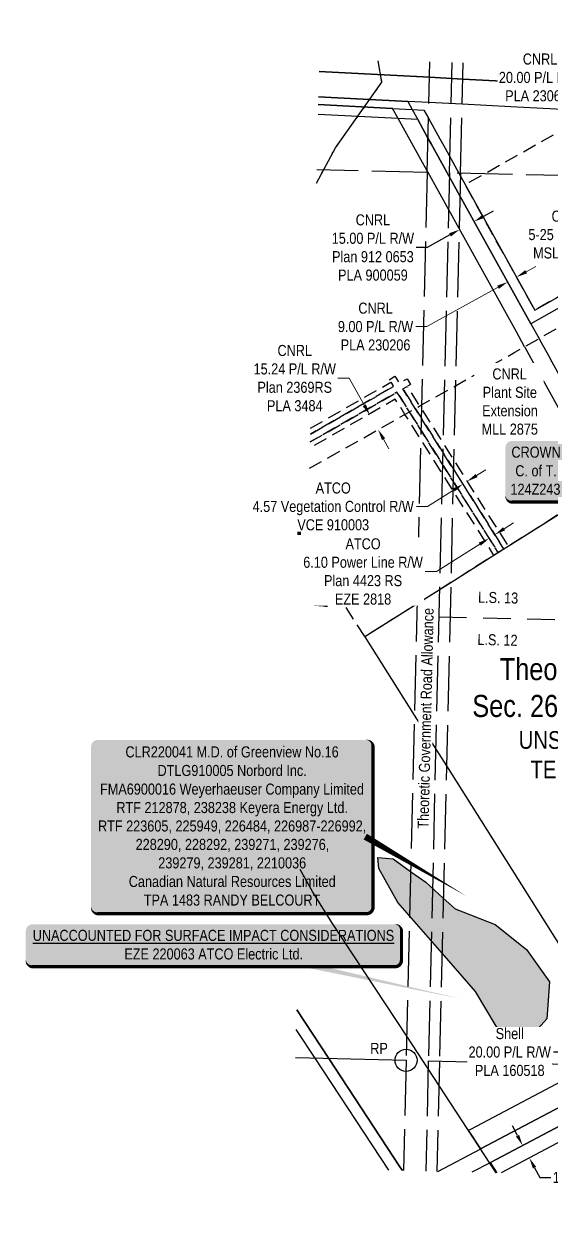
# Model space of a CAD drawing. Extents: x 392739 to 396293, y 6076770 to 6079693.
# Drawn here: x 392920 to 393397, y 6076856 to 6077949 of the extents above; entities that cross this region are included whole.
import ezdxf

# ---------------------------------------------------------------- set-up
doc = ezdxf.new("R2010")
doc.units = 0
doc.header["$LTSCALE"] = 5
doc.header["$PDSIZE"] = 0.5
for name, pattern in [('foc-ACCESSROAD', [3.75, 2.5, -1.25]), ('foc-FLOWLINE', [3.75, 2.5, -1.25]), ('foc-LSD', [8, 5, -3]), ('foc-QUARTERLINE', [33, 25, -3, 2, -3]), ('foc-UNSURVEYED', [12.5, 10, -2.5]), ('foc-WHEELTRACKS', [2, 0.4, -1.6])]:
    doc.linetypes.add(name, pattern=pattern)
doc.layers.get('Defpoints').update_dxf_attribs({"color": 9})
for name, color, linetype in [('35', 37, 'Continuous'), ('AS-OWNER', 7, 'Continuous'), ('AS-SURFACE IMPACT', 7, 'Continuous'), ('AS-UNDERLAY-H', 141, 'Continuous'), ('C-RW', 13, 'Continuous'), ('C-SYMBOL', 7, 'Continuous'), ('C-WS', 13, 'foc-ACCESSROAD'), ('CG-NOTES', 7, 'Continuous'), ('F-AR', 190, 'foc-ACCESSROAD'), ('F-EZE', 190, 'foc-FLOWLINE'), ('F-RW', 190, 'Continuous'), ('F-VCE', 190, 'foc-FLOWLINE'), ('L-ROAD-T', 7, 'Continuous'), ('L-SECQ', 8, 'foc-QUARTERLINE'), ('L-SECTION-LSD', 7, 'foc-LSD'), ('L-TITLEDB', 4, 'Continuous'), ('L-UNS-T', 3, 'Continuous'), ('L-USEC', 7, 'foc-UNSURVEYED'), ('T-WATER', 160, 'Continuous'), ('T-WATER-H', 133, 'Continuous'), ('T-WATER-P3', 160, 'foc-WHEELTRACKS')]:
    doc.layers.add(name, color=color, linetype=linetype)
for name, color, linetype, lineweight in [('C-AR-T', 13, 'Continuous', 9), ('C-RW-T', 13, 'Continuous', 9), ('C-WS-T', 13, 'Continuous', 9), ('F-EZE-T', 190, 'Continuous', 9), ('F-VCE-T', 190, 'Continuous', 9)]:
    doc.layers.add(name, color=color, linetype=linetype, lineweight=lineweight)
doc.layers.add('P-75m DRAINAGE AREA', color=7, linetype='Continuous', true_color=0xf1f8f1)
doc.styles.add('100L', font='ARIALN.TTF', dxfattribs={"height": 11})
doc.styles.add('175L', font='ARIALN.TTF', dxfattribs={"height": 20})
doc.styles.add('80', font='ARIALN.TTF', dxfattribs={"height": 10})
doc.styles.add('80CG', font='ARIALN.TTF', dxfattribs={"height": 10})
doc.styles.add('80L', font='ARIALN.TTF', dxfattribs={"height": 10})
doc.styles.add('foc-LtypeFont', font='ARIALN.TTF', dxfattribs={"height": 7.35})
doc.linetypes.add('foc-TOPO-flowdirection-NOLINE', pattern='A,0,[">",foc-LtypeFont,S=0.3,R=0,X=0,Y=-0.945],-20,[">",foc-LtypeFont,S=0.3,R=0,X=0,Y=-0.945],0', length=20)
doc.dimstyles.new('Compass 5 000', dxfattribs={"dimscale": 5, "dimtxt": 9, "dimasz": 2, "dimexe": 0.2, "dimexo": 0.0625, "dimgap": 0.5, "dimtad": 0, "dimtih": 1, "dimtoh": 1, "dimzin": 0, "dimdsep": 46, "dimtxsty": '80CG', "dimcen": 0.1, "dimse1": 1, "dimse2": 1, "dimclrd": 256, "dimclrt": 256, "dimaunit": 1, "dimadec": 4, "dimazin": 0, "dimtfac": 0.06, "dimtofl": 0, "dimtmove": 0, "dimatfit": 1, "dimfxl": 0.2, "dimtolj": 1, "dimtzin": 0, "dimlwd": -1, "dimarcsym": 0})

# ---------------------------------------------------------------- blocks, each defined once
blk = doc.blocks.new('RP')
at = {"layer": '35', "color": 3}
blk.add_circle((0, 0), 10, dxfattribs=at)
at = {"layer": '35', "color": 3, "style": '80'}
blk.add_attdef('RP_001', (-32.4, 5.8), '', height=10, dxfattribs=at)
blk = doc.blocks.new('*U23')
h = blk.add_hatch(color=255)
edge = h.paths.add_edge_path()
edge.add_line((-21.5, -28.5), (21.5, -28.5))
edge.add_arc((21.5, -22.5), 6, 270, 360)
edge.add_line((27.5, -22.5), (27.5, 21))
edge.add_arc((21.5, 21), 6, 0, 90)
edge.add_line((21.5, 27), (-21.5, 27))
edge.add_arc((-21.5, 21), 6, 90, 180)
edge.add_line((-27.5, 21), (-27.5, -22.5))
edge.add_arc((-21.5, -22.5), 6, 180, 270)
at = {"color": 14, "flags": 128}
blk.add_lwpolyline([(-21.5, -28.5, 3, 3, 0), (21.5, -28.5, 3, 3, 0.414214), (27.5, -22.5, 3, 3, 0), (27.5, 21, 3, 0, 0.414214), (21.5, 27, 0, 0, 0), (-21.5, 27, 0, 0, 0.414214), (-27.5, 21, 0, 0, 0), (-27.5, -22.5, 0, 3, 0.414214)], format="xyseb", close=True, dxfattribs=at)
at = {"color": 14, "style": '80'}
blk.add_attdef('ENTER_TEXT_001', (-26.8, -4.9), '', height=10, dxfattribs=at)
blk = doc.blocks.new('*U24')
h = blk.add_hatch(color=255)
edge = h.paths.add_edge_path()
edge.add_line((-121.5, -79.5), (121.5, -79.5))
edge.add_arc((121.5, -73.5), 6, 270, 360)
edge.add_line((127.5, -73.5), (127.5, 72))
edge.add_arc((121.5, 72), 6, 0, 90)
edge.add_line((121.5, 78), (-121.5, 78))
edge.add_arc((-121.5, 72), 6, 90, 180)
edge.add_line((-127.5, 72), (-127.5, -73.5))
edge.add_arc((-121.5, -73.5), 6, 180, 270)
at = {"color": 44, "flags": 128}
blk.add_lwpolyline([(-121.5, -79.5, 3, 3, 0), (121.5, -79.5, 3, 3, 0.414214), (127.5, -73.5, 3, 3, 0), (127.5, 72, 3, 0, 0.414214), (121.5, 78, 0, 0, 0), (-121.5, 78, 0, 0, 0.414214), (-127.5, 72, 0, 0, 0), (-127.5, -73.5, 0, 3, 0.414214)], format="xyseb", close=True, dxfattribs=at)
at = {"color": 44, "style": '80'}
blk.add_attdef('ENTER_TEXT_001', (-36, -5), '', height=10, dxfattribs=at)
blk = doc.blocks.new('*D25')
at = {"layer": 'C-RW', "transparency": 16777216}
for p, q in [((393335.7, 6077774.8), (393344.5, 6077779.6)), ((393305.1, 6077757.9), (393284.5, 6077746.4)), ((393284.5, 6077746.4), (393274.5, 6077746.4))]:
    blk.add_line(p, q, dxfattribs=at)
for points in [[(393334.9, 6077776.3), (393336.5, 6077773.3), (393327, 6077770)], [(393304.3, 6077759.3), (393305.9, 6077756.4), (393313.9, 6077762.7)]]:
    blk.add_solid(points, dxfattribs=at)
at = {"layer": 'Defpoints', "color": 0, "transparency": 16777216}
for p in [(393313.9, 6077762.7), (393420.5, 6077601.1), (393407.4, 6077593.9)]:
    blk.add_point(p, dxfattribs=at)
at = {"layer": 'C-RW', "transparency": 16777216, "insert": (393235.4, 6077746.4), "char_height": 10, "attachment_point": 5, "style": '80CG'}
blk.add_mtext('\\A1;CNRL\\P15.00 P/L R/W\\PPlan 912 0653\\PPLA 900059', dxfattribs=at)
blk = doc.blocks.new('*D27')
at = {"layer": 'Defpoints', "color": 0, "transparency": 16777216}
for p in [(393396.4, 6076986.4), (393428.4, 6076980.7), (393405.8, 6076968.8)]:
    blk.add_point(p, dxfattribs=at)
at = {"layer": 'F-AR', "transparency": 16777216}
for p, q in [((393408.8, 6077017.8), (393398.8, 6077017.8)), ((393414.4, 6077007.2), (393408.8, 6077017.8)), ((393433.1, 6076971.9), (393437.7, 6076963))]:
    blk.add_line(p, q, dxfattribs=at)
for points in [[(393415.9, 6077008), (393412.9, 6077006.5), (393419.1, 6076998.4)], [(393434.5, 6076972.6), (393431.6, 6076971.1), (393428.4, 6076980.7)]]:
    blk.add_solid(points, dxfattribs=at)
at = {"layer": 'F-AR', "transparency": 16777216, "insert": (393359.2, 6077017.8), "char_height": 10, "attachment_point": 5, "style": '80CG', "bg_fill": 3, "box_fill_scale": 1.1, "bg_fill_color": 256, "bg_fill_true_color": 13158600, "bg_fill_transparency": 0}
blk.add_mtext('\\A1;Shell\\P20.00 P/L R/W\\PPLA 160518', dxfattribs=at)
blk = doc.blocks.new('*D29')
at = {"layer": 'C-RW-T', "transparency": 16777216}
for p, q in [((393374, 6077724.4), (393382.7, 6077729.3)), ((393348.6, 6077710.4), (393284.1, 6077674.8)), ((393284.1, 6077674.8), (393274.1, 6077674.8))]:
    blk.add_line(p, q, dxfattribs=at)
for points in [[(393373.2, 6077725.9), (393374.8, 6077723), (393365.2, 6077719.6)], [(393347.8, 6077711.9), (393349.4, 6077708.9), (393357.3, 6077715.2)]]:
    blk.add_solid(points, dxfattribs=at)
at = {"layer": 'Defpoints', "color": 0, "transparency": 16777216}
for p in [(393346.5, 6077734.9), (393354.3, 6077739.3), (393357.3, 6077715.2)]:
    blk.add_point(p, dxfattribs=at)
at = {"layer": 'C-RW-T', "transparency": 16777216, "insert": (393237.8, 6077674.8), "char_height": 10, "attachment_point": 5, "style": '80CG'}
blk.add_mtext('\\A1;CNRL\\P9.00 P/L R/W\\PPLA 230206', dxfattribs=at)
blk = doc.blocks.new('*D32')
at = {"layer": 'Defpoints', "color": 0, "transparency": 16777216}
for p in [(393345.7, 6077486.4), (393349.7, 6077480), (393344.6, 6077476.7)]:
    blk.add_point(p, dxfattribs=at)
at = {"layer": 'F-EZE-T', "transparency": 16777216}
for p, q in [((393354.1, 6077491.7), (393362.6, 6077497.1)), ((393332.1, 6077477.8), (393292.8, 6077453)), ((393292.8, 6077453), (393282.8, 6077453))]:
    blk.add_line(p, q, dxfattribs=at)
for points in [[(393353.2, 6077493.1), (393355, 6077490.3), (393345.7, 6077486.4)], [(393331.2, 6077479.2), (393333, 6077476.4), (393340.5, 6077483.1)]]:
    blk.add_solid(points, dxfattribs=at)
at = {"layer": 'F-EZE-T', "transparency": 16777216, "insert": (393226.5, 6077453), "char_height": 10, "attachment_point": 5, "style": '80CG', "bg_fill": 3, "box_fill_scale": 1.1, "bg_fill_color": 256, "bg_fill_true_color": 13158600, "bg_fill_transparency": 0}
blk.add_mtext('\\A1;ATCO\\P6.10 Power Line R/W\\PPlan 4423 RS\\PEZE 2818', dxfattribs=at)
blk = doc.blocks.new('*D40')
at = {"layer": 'C-RW-T', "transparency": 16777216}
for p, q in [((393213.8, 6077628.1), (393203.8, 6077628.1)), ((393227.7, 6077603.5), (393213.8, 6077628.1)), ((393245, 6077572.8), (393249.9, 6077564.1))]:
    blk.add_line(p, q, dxfattribs=at)
for points in [[(393229.1, 6077604.4), (393226.2, 6077602.7), (393232.6, 6077594.8)], [(393246.5, 6077573.7), (393243.6, 6077572), (393240.1, 6077581.6)]]:
    blk.add_solid(points, dxfattribs=at)
at = {"layer": 'Defpoints', "color": 0, "transparency": 16777216}
for p in [(393222.4, 6077589.1), (393232.6, 6077594.8), (393229.9, 6077575.8)]:
    blk.add_point(p, dxfattribs=at)
at = {"layer": 'C-RW-T', "transparency": 16777216, "insert": (393164.7, 6077628.1), "char_height": 10, "attachment_point": 5, "style": '80CG'}
blk.add_mtext('\\A1;CNRL\\P15.24 P/L R/W\\PPlan 2369RS\\PPLA 3484', dxfattribs=at)
blk = doc.blocks.new('*D61')
at = {"layer": 'Defpoints', "color": 0, "transparency": 16777216}
for p in [(393400.3, 6076948.9), (393406.4, 6076937.5), (393377, 6076921.9)]:
    blk.add_point(p, dxfattribs=at)
at = {"layer": 'F-AR', "transparency": 16777216}
for p, q in [((393366.2, 6076942.1), (393361.6, 6076950.9)), ((393381.7, 6076913), (393386.3, 6076904.2)), ((393386.3, 6076904.2), (393396.3, 6076904.2))]:
    blk.add_line(p, q, dxfattribs=at)
for points in [[(393367.7, 6076942.9), (393364.8, 6076941.3), (393370.9, 6076933.3)], [(393383.1, 6076913.8), (393380.2, 6076912.3), (393377, 6076921.9)]]:
    blk.add_solid(points, dxfattribs=at)
at = {"layer": 'F-AR', "transparency": 16777216, "insert": (393435.4, 6076904.2), "char_height": 10, "attachment_point": 5, "style": '80CG', "bg_fill": 3, "box_fill_scale": 1.1, "bg_fill_color": 256, "bg_fill_true_color": 13158600, "bg_fill_transparency": 0}
blk.add_mtext('\\A1;PGI\\P13.00 P/L R/W\\PPLA 072785', dxfattribs=at)
blk = doc.blocks.new('*D70')
at = {"layer": 'C-AR-T', "transparency": 16777216}
for p, q in [((393492.8, 6077896.9), (393426.1, 6077900.4)), ((393532.7, 6077894.9), (393542.7, 6077894.3))]:
    blk.add_line(p, q, dxfattribs=at)
for points in [[(393492.9, 6077898.6), (393492.7, 6077895.3), (393502.8, 6077896.4)], [(393532.8, 6077896.5), (393532.6, 6077893.2), (393522.7, 6077895.4)]]:
    blk.add_solid(points, dxfattribs=at)
at = {"layer": 'Defpoints', "color": 0, "transparency": 16777216}
for p in [(393502.8, 6077896.4), (393502, 6077880.7), (393521.9, 6077879.7)]:
    blk.add_point(p, dxfattribs=at)
at = {"layer": 'C-AR-T', "transparency": 16777216, "insert": (393386.6, 6077900.4), "char_height": 10, "attachment_point": 5, "style": '80CG', "bg_fill": 3, "box_fill_scale": 1.1, "bg_fill_color": 256, "bg_fill_true_color": 13158600, "bg_fill_transparency": 0}
blk.add_mtext('\\A1;CNRL\\P20.00 P/L R/W\\PPLA 230673', dxfattribs=at)
blk = doc.blocks.new('*D75')
at = {"layer": 'Defpoints', "color": 0, "transparency": 16777216}
for p in [(393301.8, 6077556.1), (393305.6, 6077558.5), (393316.9, 6077532.1)]:
    blk.add_point(p, dxfattribs=at)
at = {"layer": 'F-VCE-T', "transparency": 16777216}
for p, q in [((393329.2, 6077539.9), (393337.7, 6077545.2)), ((393308.4, 6077526.8), (393284.8, 6077511.9)), ((393284.8, 6077511.9), (393274.8, 6077511.9))]:
    blk.add_line(p, q, dxfattribs=at)
for points in [[(393328.3, 6077541.3), (393330.1, 6077538.5), (393320.7, 6077534.6)], [(393307.5, 6077528.2), (393309.3, 6077525.4), (393316.9, 6077532.1)]]:
    blk.add_solid(points, dxfattribs=at)
at = {"layer": 'F-VCE-T', "transparency": 16777216, "insert": (393199.5, 6077511.9), "char_height": 10, "attachment_point": 5, "style": '80CG', "bg_fill": 3, "box_fill_scale": 1.1, "bg_fill_color": 256, "bg_fill_true_color": 13158600, "bg_fill_transparency": 0}
blk.add_mtext('\\A1;ATCO\\P4.57 Vegetation Control R/W\\PVCE 910003', dxfattribs=at)
blk = doc.blocks.new('*U93')
h = blk.add_hatch(color=255)
edge = h.paths.add_edge_path()
edge.add_line((-164, -20), (164, -20))
edge.add_arc((164, -14), 6, 270, 360)
edge.add_line((170, -14), (170, 12.5))
edge.add_arc((164, 12.5), 6, 0, 90)
edge.add_line((164, 18.5), (-164, 18.5))
edge.add_arc((-164, 12.5), 6, 90, 180)
edge.add_line((-170, 12.5), (-170, -14))
edge.add_arc((-164, -14), 6, 180, 270)
at = {"color": 1, "flags": 128}
blk.add_lwpolyline([(-164, -20, 3, 3, 0), (164, -20, 3, 3, 0.414214), (170, -14, 3, 3, 0), (170, 12.5, 3, 0, 0.414214), (164, 18.5, 0, 0, 0), (-164, 18.5, 0, 0, 0.414214), (-170, 12.5, 0, 0, 0), (-170, -14, 0, 3, 0.414214)], format="xyseb", close=True, dxfattribs=at)
for points in [[(-62.9, -14.1, 0, 7.5, 0), (0, 0, 0, 0, 0)], [(224.5, -49.3, 0, 7.5, 0), (0, 0, 0, 0, 0)]]:
    blk.add_lwpolyline(points, format="xyseb", dxfattribs=at)
at = {"color": 1, "style": '80'}
blk.add_attdef('ENTER_TEXT_001', (-26.8, -4.9), '', height=10, dxfattribs=at)

msp = doc.modelspace()

# ---------------------------------------------------------------- hatches: boundary and pattern name
at = {"layer": 'AS-UNDERLAY-H'}
h = msp.add_hatch(color=256, dxfattribs=at)
h.dxf.hatch_style = 1
h.paths.add_polyline_path([(393167.008, 6077489.242), (393170.417, 6077489.242), (393170.417, 6077486.072), (393167.008, 6077486.072)])
at = {"layer": 'T-WATER-H'}
h = msp.add_hatch(color=256, dxfattribs=at)
h.dxf.hatch_style = 1
h.paths.add_polyline_path([(393369.063, 6077021.219), (393346.858, 6077041.296), (393328.289, 6077072.619), (393297.922, 6077107.509), (393268.542, 6077141.267), (393257.987, 6077153.393), (393240.874, 6077184.08), (393239.808, 6077194.078), (393253.6, 6077192.819), (393269.496, 6077181.481), (393283.313, 6077171.624), (393299.102, 6077157.211), (393309.697, 6077147.539), (393346.149, 6077133.192), (393374.234, 6077110.79), (393395.282, 6077081.545), (393392.799, 6077047.851)])

# ---------------------------------------------------------------- linework, layer by layer
at = {"layer": 'C-RW', "flags": 128}
for points in [[(393442.886, 6077529.627), (393382.775, 6077638.306), (393382.318, 6077639.132), (393373.105, 6077655.787), (393372.645, 6077656.619), (393365.27, 6077669.953), (393313.47, 6077763.595), (393285.321, 6077814.484), (393284.539, 6077815.897), (393280.336, 6077823.495), (393275.484, 6077832.266), (393258.399, 6077863.153), (393253.268, 6077872.427), (393185.972, 6077875.925)], [(393185.972, 6077875.925), (393253.268, 6077872.427), (393270.91, 6077871.51), (393281.496, 6077870.96), (393285.664, 6077863.424), (393295.897, 6077844.927), (393300.652, 6077836.334), (393313.113, 6077813.816), (393314.598, 6077811.121), (393318.887, 6077803.366), (393381.793, 6077689.645), (393444.437, 6077725.112)], [(393186.138, 6077882.923), (393266.92, 6077878.724), (393270.91, 6077871.51), (393276.041, 6077862.235), (393285.242, 6077845.602), (393288.242, 6077840.179), (393293.033, 6077831.518), (393302.687, 6077814.067), (393314.175, 6077793.297), (393378.318, 6077677.34), (393385.693, 6077664.005), (393386.13, 6077663.216), (393395.36, 6077646.528), (393395.787, 6077645.758), (393455.58, 6077537.654)], [(393443.923, 6077714.483), (393378.318, 6077677.34), (393314.175, 6077793.297), (393302.687, 6077814.067), (393293.033, 6077831.518), (393288.242, 6077840.179), (393285.242, 6077845.602), (393276.041, 6077862.235), (393258.399, 6077863.153), (393185.758, 6077866.928)]]:
    msp.add_lwpolyline(points, dxfattribs=at)
at = {"layer": 'C-WS', "flags": 128}
msp.add_lwpolyline([(393444.437, 6077725.112), (393381.793, 6077689.645), (393318.887, 6077803.366), (393336.364, 6077813.255), (393436.478, 6077869.906), (393467.295, 6077868.304), (393504.767, 6077809.195), (393528.062, 6077772.456), (393463.708, 6077736.022), (393444.437, 6077725.112)], close=True, dxfattribs=at)
msp.add_lwpolyline([(393178.156, 6077546.507), (393264.435, 6077595.348), (393268.39, 6077597.595), (393273.699, 6077600.601), (393277.669, 6077602.851), (393279.508, 6077603.892), (393310.091, 6077621.189), (393363.85, 6077651.631), (393372.645, 6077656.619), (393385.693, 6077664.005), (393443.063, 6077696.476), (393457.743, 6077704.791), (393466.41, 6077709.702), (393485.681, 6077720.614), (393541.068, 6077751.943), (393554.485, 6077759.536), (393571.921, 6077769.432), (393577.94, 6077772.815), (393589.395, 6077779.302), (393607.646, 6077789.643), (393598.04, 6077765.624), (393595.872, 6077760.205), (393588.85, 6077742.651), (393579.666, 6077719.721), (393572.634, 6077702.154), (393560.127, 6077670.922), (393552.687, 6077652.343), (393549.347, 6077643.982), (393548.278, 6077641.306), (393542.462, 6077626.777), (393524.146, 6077581.022), (393455.58, 6077537.654), (393442.886, 6077529.627), (393357.771, 6077475.792), (393353.906, 6077473.353), (393348.755, 6077470.097), (393344.897, 6077467.65), (393305.861, 6077442.923), (393275.229, 6077423.543), (393228.093, 6077393.818), (393176.474, 6077475.631)], dxfattribs=at)
at = {"layer": 'C-WS', "linetype": 'Continuous', "flags": 128}
msp.add_lwpolyline([(393442.986, 6077529.363), (393357.835, 6077475.587), (393353.969, 6077473.146), (393348.817, 6077469.894), (393344.956, 6077467.455), (393305.908, 6077442.797), (393275.263, 6077423.441), (393228.104, 6077393.734), (393272.816, 6077323.039), (393301.867, 6077277.033), (393442.667, 6077053.374)], dxfattribs=at)
at = {"layer": 'F-EZE', "flags": 128}
msp.add_lwpolyline([(393178.889, 6077577.42), (393253.946, 6077620.507), (393251.507, 6077624.375), (393250.018, 6077626.738), (393255.173, 6077629.987), (393259.235, 6077623.544), (393266.316, 6077627.609), (393269.349, 6077622.324), (393266.453, 6077620.662), (393262.488, 6077618.385), (393265.564, 6077613.504), (393273.699, 6077600.601), (393279.222, 6077591.834), (393308.3, 6077545.703), (393353.906, 6077473.353), (393348.755, 6077470.097), (393308.039, 6077534.696), (393278.961, 6077580.822), (393268.39, 6077597.595), (393260.256, 6077610.497), (393257.198, 6077615.349), (393178.72, 6077570.297)], dxfattribs=at)
at = {"layer": 'F-RW', "flags": 128}
for points in [[(393452.293, 6077891.966), (393393.526, 6077895.022), (393316.679, 6077899.019), (393286.544, 6077900.586), (393186.68, 6077905.777)], [(393186.68, 6077905.777), (393286.544, 6077900.586), (393316.679, 6077899.019), (393393.526, 6077895.022), (393452.293, 6077891.966)], [(393436.478, 6077869.906), (393360.067, 6077873.88), (393316.138, 6077876.165), (393286.003, 6077877.732), (393266.92, 6077878.724), (393186.138, 6077882.923)], [(393166.523, 6077056.197), (393195.523, 6077012.024), (393259.821, 6076914.014), (393262.172, 6076910.434)], [(393249.748, 6076910.732), (393183.161, 6077012.321), (393166.099, 6077038.353)], [(393347.842, 6076908.379), (393341.726, 6076917.811), (393473.428, 6076987.586), (393483.459, 6076992.901), (393484.018, 6076993.197), (393505.494, 6077004.569), (393565.986, 6077036.624), (393571.907, 6077025.195), (393531.811, 6077003.936), (393484.411, 6076978.817), (393483.37, 6076978.266), (393473.34, 6076972.949), (393351.361, 6076908.295)], [(393473.428, 6076987.586), (393341.726, 6076917.811), (393341.412, 6076917.612), (393324.989, 6076908.928)], [(393294.231, 6076909.665), (393333.006, 6076930.227), (393333.36, 6076930.442), (393438.596, 6076986.126)]]:
    msp.add_lwpolyline(points, dxfattribs=at)
msp.add_lwpolyline([(393333.36, 6076930.442), (393332.997, 6076930.232), (393321.939, 6076947.018), (393323.994, 6076948.111), (393421.923, 6076999.929), (393423.954, 6077006.531), (393430.204, 6077026.864), (393452.491, 6077038.669), (393534.26, 6077081.986), (393547.333, 6077107.271), (393541.758, 6077116.132), (393558.66, 6077126.816), (393570.365, 6077108.246), (393554.09, 6077076.814), (393549.133, 6077067.24), (393473.668, 6077027.309), (393473.04, 6077026.976), (393463.307, 6077021.826), (393446.903, 6077013.146), (393444.719, 6077006.032), (393438.596, 6076986.126), (393333.36, 6076930.442)], close=True, dxfattribs=at)
at = {"layer": 'F-VCE', "flags": 128}
for points in [[(393179.016, 6077582.761), (393251.507, 6077624.375), (393253.946, 6077620.507), (393178.889, 6077577.42)], [(393178.72, 6077570.297), (393257.198, 6077615.349), (393260.256, 6077610.497), (393268.39, 6077597.595), (393278.961, 6077580.822), (393308.039, 6077534.696), (393348.755, 6077470.097), (393344.897, 6077467.65), (393307.843, 6077526.439), (393278.765, 6077572.566), (393264.435, 6077595.348), (393256.276, 6077608.244), (393255.671, 6077609.203), (393178.592, 6077564.903)]]:
    msp.add_lwpolyline(points, dxfattribs=at)
msp.add_lwpolyline([(393357.771, 6077475.792), (393353.906, 6077473.353), (393308.3, 6077545.703), (393279.222, 6077591.834), (393273.699, 6077600.601), (393265.564, 6077613.504), (393262.488, 6077618.385), (393266.453, 6077620.662), (393269.545, 6077615.757), (393277.669, 6077602.851), (393279.418, 6077600.095), (393308.496, 6077553.965), (393357.771, 6077475.792)], close=True, dxfattribs=at)
at = {"layer": 'L-SECQ'}
for p, q in [((393165.492, 6077012.747), (393265.426, 6077010.347)), ((393285.53, 6077009.865), (394092.416, 6076990.49))]:
    msp.add_line(p, q, dxfattribs=at)
at = {"layer": 'L-SECTION-LSD'}
msp.add_line((393295.07, 6077411.946), (394101.878, 6077392.557), dxfattribs=at)
at = {"layer": 'L-TITLEDB', "flags": 128}
for points in [[(393347.051, 6076908.398), (393295.078, 6076987.85), (393265.959, 6077032.225), (393198.876, 6077134.098), (393180.923, 6077162.723), (393169.536, 6077183.185)], [(393262.163, 6076910.434), (393259.825, 6076914.018), (393195.491, 6077012.076), (393166.519, 6077056.045)]]:
    msp.add_lwpolyline(points, dxfattribs=at)
at = {"layer": 'L-USEC'}
for p, q in [((393284.506, 6077814.504), (393286.872, 6077914.44)), ((393304.61, 6077814.028), (393306.975, 6077913.957)), ((393314.666, 6077813.79), (393317.032, 6077913.715)), ((393284.506, 6077814.504), (393184.572, 6077816.907)), ((393284.506, 6077814.504), (393265.426, 6077010.348)), ((393304.61, 6077814.027), (393285.53, 6077009.871)), ((393314.666, 6077813.788), (393295.586, 6077009.632)), ((394111.341, 6077794.624), (393304.609, 6077814.02)), ((393265.426, 6077010.348), (393263.057, 6076910.413)), ((393285.53, 6077009.871), (393283.16, 6076909.931)), ((393295.586, 6077009.633), (393293.217, 6076909.69))]:
    msp.add_line(p, q, dxfattribs=at)
at = {"layer": 'T-WATER'}
msp.add_lwpolyline([(393369.063, 6077021.219), (393346.858, 6077041.296), (393328.289, 6077072.619), (393297.922, 6077107.509), (393268.542, 6077141.267), (393257.987, 6077153.393), (393240.874, 6077184.08), (393239.808, 6077194.078), (393253.6, 6077192.819), (393269.496, 6077181.481), (393283.313, 6077171.624), (393299.102, 6077157.211), (393309.697, 6077147.539), (393346.149, 6077133.192), (393374.234, 6077110.79), (393395.282, 6077081.545), (393392.799, 6077047.851), (393369.063, 6077021.219)], close=True, dxfattribs=at)
at = {"layer": 'T-WATER-P3', "flags": 128}
for points in [[(393184.284, 6077804.764), (393201.592, 6077836.69), (393243.623, 6077896.068), (393240.225, 6077915.562)], [(393194.231, 6077421.28), (393175.223, 6077422.888)]]:
    msp.add_lwpolyline(points, dxfattribs=at)
at = {"layer": 'T-WATER-P3', "linetype": 'foc-TOPO-flowdirection-NOLINE', "flags": 128}
for points in [[(393184.284, 6077804.764), (393201.592, 6077836.69), (393243.623, 6077896.068), (393240.225, 6077915.562)], [(393194.231, 6077421.28), (393175.223, 6077422.888)]]:
    msp.add_lwpolyline(points, dxfattribs=at)

# ---------------------------------------------------------------- block references
at = {"layer": 'AS-SURFACE IMPACT'}
ref = msp.add_blockref('*U24', (393108.016, 6077222.565), dxfattribs=at)
ref.add_attrib('ENTER_TEXT_001', 'CLR220041 M.D. of Greenview No.16', (393011.55, 6077284.665), dxfattribs={"layer": '0', "color": 44, "height": 10, "style": '80'})
ref.add_attrib('ENTER_TEXT_002', 'DTLG910005 Norbord Inc.', (393040.578, 6077267.82), dxfattribs={"layer": '0', "color": 44, "height": 10, "style": '80'})
ref.add_attrib('ENTER_TEXT_003', 'FMA6900016 Weyerhaeuser Company Limited', (392988.562, 6077250.976), dxfattribs={"layer": '0', "color": 44, "height": 10, "style": '80'})
ref.add_attrib('ENTER_TEXT_004', 'RTF 212878, 238238 Keyera Energy Ltd.', (393003.3, 6077234.269), dxfattribs={"layer": '0', "color": 44, "height": 10, "style": '80'})
ref.add_attrib('ENTER_TEXT_005', 'RTF 223605, 225949, 226484, 226987-226992,', (392986.731, 6077217.561), dxfattribs={"layer": '0', "color": 44, "height": 10, "style": '80'})
ref.add_attrib('ENTER_TEXT_006', '228290, 228292, 239271, 239276,', (393020.755, 6077200.854), dxfattribs={"layer": '0', "color": 44, "height": 10, "style": '80'})
ref.add_attrib('ENTER_TEXT_007', '239279, 239281, 2210036', (393041.233, 6077184.146), dxfattribs={"layer": '0', "color": 44, "height": 10, "style": '80'})
ref.add_attrib('ENTER_TEXT_008', 'Canadian Natural Resources Limited', (393014.562, 6077167.302), dxfattribs={"layer": '0', "color": 44, "height": 10, "style": '80'})
ref.add_attrib('ENTER_TEXT_009', 'TPA 1483 RANDY BELCOURT', (393028.095, 6077150.458), dxfattribs={"layer": '0', "color": 44, "height": 10, "style": '80'})
at = {"layer": 'P-75m DRAINAGE AREA', "color": 5}
msp.add_blockref('RP', (393265.426, 6077010.347), dxfattribs=at).add_auto_attribs({'RP_001': 'RP'})

# ---------------------------------------------------------------- texts
at = {"layer": 'C-SYMBOL', "color": 3, "insert": (393427.808, 6077374.62), "char_height": 20, "width": 214.93125, "attachment_point": 2, "style": '175L'}
msp.add_mtext('Theor. N.W.1/4 \\PSec. 26-67-5-W.6M.', dxfattribs=at)
at = {"layer": 'C-WS-T', "insert": (393375.684, 6077779.84), "char_height": 10, "attachment_point": 1, "rotation": 359.962752, "style": '80L'}
msp.add_mtext_dynamic_manual_height_columns('\\pi21.36489;CNRL\\P\\pi0.43037;5-25 (Surface)\\P\\pi4.66639;MSL 160668', width=72.92759, gutter_width=50, heights=[0], dxfattribs=at)
at = {"layer": 'L-UNS-T', "color": 3, "insert": (393430.923, 6077286.975), "char_height": 16, "attachment_point": 5, "style": '80L'}
msp.add_mtext_dynamic_manual_height_columns('UNSURVEYED TERRITORY', width=126.41375, gutter_width=47.5, heights=[0], dxfattribs=at)

# ---------------------------------------------------------------- dimensions: what is measured, and where the dimension line sits
at = {"layer": 'C-RW'}
dim = msp.add_linear_dim(base=(393313.852, 6077762.695), p1=(393420.479, 6077601.116), p2=(393407.363, 6077593.852), angle=208.978913, text='CNRL\\P15.00 P/L R/W\\PPlan 912 0653\\PPLA 900059', dimstyle='Compass 5 000', dxfattribs=at)
dim.commit()
dim.dimension.update_dxf_attribs({"geometry": '*D25', "text_midpoint": (393235.371, 6077746.416), "dimtype": 161})
at = {"layer": 'C-RW-T'}
for base, p1, p2, angle, text, picture, middle in [((393357.34, 6077715.234), (393354.342, 6077739.271), (393346.466, 6077734.921), 208.91242, 'CNRL\\P9.00 P/L R/W\\PPLA 230206', '*D29', (393237.791, 6077674.77)), ((393232.588, 6077594.826), (393229.908, 6077575.804), (393222.409, 6077589.073), 119.471411, 'CNRL\\P15.24 P/L R/W\\PPlan 2369RS\\PPLA 3484', '*D40', (393164.693, 6077628.109))]:
    dim = msp.add_linear_dim(base=base, p1=p1, p2=p2, angle=angle, text=text, dimstyle='Compass 5 000', dxfattribs=at)
    dim.commit()
    dim.dimension.update_dxf_attribs({"geometry": picture, "text_midpoint": middle, "dimtype": 161})

# ---------------------------------------------------------------- next in the draw order: texts
at = {"layer": 'C-WS-T', "insert": (393332.202, 6077636.974), "char_height": 10, "attachment_point": 1, "rotation": 359.962752, "style": '80L', "bg_fill": 2}
msp.add_mtext_dynamic_manual_height_columns('\\pi11.29144;CNRL\\P\\pi2.56019;Plant Site \\P\\pi2.08953;Extension\\P\\pi1.57793;MLL 2875', width=52.78069, gutter_width=50, heights=[0], dxfattribs=at)
at = {"layer": 'L-ROAD-T', "insert": (393278.096, 6077320.213), "char_height": 10, "width": 206.14758, "attachment_point": 2, "rotation": 88.669881, "style": '80L', "bg_fill": 3, "box_fill_scale": 1.15, "bg_fill_color": 256, "bg_fill_true_color": 256, "bg_fill_transparency": 0}
msp.add_mtext('Theoretic Government Road Allowance', dxfattribs=at)
at = {"layer": 'L-SECTION-LSD', "char_height": 10, "attachment_point": 1, "rotation": 358.623311, "style": '100L', "bg_fill": 3, "box_fill_scale": 1.5, "bg_fill_color": 256, "bg_fill_transparency": 0}
for s, width, insert in [('\\pi1.88879;L.S. 13', 36.83422, (393328.797, 6077434.835)), ('\\pi2.22769;L.S. 12', 37.11172, (393327.877, 6077396.562))]:
    msp.add_mtext_dynamic_manual_height_columns(s, width=width, gutter_width=55, heights=[0], dxfattribs=dict(at, insert=insert))

# ---------------------------------------------------------------- next in the draw order: dimensions: what is measured, and where the dimension line sits
at = {"layer": 'C-AR-T'}
dim = msp.add_linear_dim(base=(393502.77, 6077896.423), p1=(393521.921, 6077879.698), p2=(393501.954, 6077880.737), angle=177.022144, text='CNRL\\P20.00 P/L R/W\\PPLA 230673', dimstyle='Compass 5 000', override={"dimtfill": 1}, dxfattribs=at)
dim.commit()
dim.dimension.update_dxf_attribs({"geometry": '*D70', "text_midpoint": (393386.604, 6077900.41), "dimtype": 161})
at = {"layer": 'F-AR'}
for base, p1, p2, angle, text, picture, middle in [((393428.399, 6076980.711), (393396.426, 6076986.438), (393405.768, 6076968.755), 297.84724, 'Shell\\P20.00 P/L R/W\\PPLA 160518', '*D27', (393359.243, 6077017.842)), ((393376.97, 6076921.869), (393400.322, 6076948.855), (393406.367, 6076937.45), 297.925252, 'PGI\\P13.00 P/L R/W\\PPLA 072785', '*D61', (393435.423, 6076904.198))]:
    dim = msp.add_linear_dim(base=base, p1=p1, p2=p2, angle=angle, text=text, dimstyle='Compass 5 000', override={"dimtfill": 1}, dxfattribs=at)
    dim.commit()
    dim.dimension.update_dxf_attribs({"geometry": picture, "text_midpoint": middle, "dimtype": 161})

# ---------------------------------------------------------------- next in the draw order: linework, layer by layer
at = {"color": 44, "flags": 128}
msp.add_lwpolyline([(393319.389, 6077159.429, 0, 5.998, 0), (393228.513, 6077212.932, 0, 0, 0)], format="xyseb", dxfattribs=at)

# ---------------------------------------------------------------- next in the draw order: block references
at = {"layer": 'CG-NOTES'}
ref = msp.add_blockref('*U93', (393091.342, 6077115.086), dxfattribs=dict(at, xscale=0.999632, yscale=0.999632, zscale=0.999632))
ref.add_attrib('ENTER_TEXT_001', '%%UUNACCOUNTED FOR SURFACE IMPACT CONSIDERATIONS', (392927.719, 6077118.503), dxfattribs={"layer": '0', "color": 1, "height": 9.99632, "style": '80'})
ref.add_attrib('ENTER_TEXT_002', 'EZE 220063 ATCO Electric Ltd.', (393010.54, 6077101.666), dxfattribs={"layer": '0', "color": 1, "height": 9.99632, "style": '80'})

# ---------------------------------------------------------------- next in the draw order: dimensions: what is measured, and where the dimension line sits
at = {"layer": 'F-EZE-T'}
dim = msp.add_linear_dim(base=(393345.678, 6077486.398), p1=(393344.593, 6077476.7), p2=(393349.746, 6077479.952), angle=32.256218, text='ATCO\\P6.10 Power Line R/W\\PPlan 4423 RS\\PEZE 2818', dimstyle='Compass 5 000', override={"dimtfill": 1}, dxfattribs=at)
dim.commit()
dim.dimension.update_dxf_attribs({"geometry": '*D32', "text_midpoint": (393226.455, 6077453.038), "dimtype": 161})

# ---------------------------------------------------------------- next in the draw order: block references
at = {"layer": 'AS-OWNER'}
ref = msp.add_blockref('*U23', (393382.793, 6077544.329), dxfattribs=at)
ref.add_attrib('ENTER_TEXT_001', 'CROWN', (393360.733, 6077556.102), dxfattribs={"layer": '0', "color": 14, "height": 10, "style": '80'})
ref.add_attrib('ENTER_TEXT_002', 'C. of T.', (393364.229, 6077539.258), dxfattribs={"layer": '0', "color": 14, "height": 10, "style": '80'})
ref.add_attrib('ENTER_TEXT_003', '124Z243', (393359.839, 6077522.55), dxfattribs={"layer": '0', "color": 14, "height": 10, "style": '80'})

# ---------------------------------------------------------------- next in the draw order: dimensions: what is measured, and where the dimension line sits
at = {"layer": 'F-VCE-T', "color": 5}
dim = msp.add_linear_dim(base=(393316.864, 6077532.116), p1=(393305.64, 6077558.496), p2=(393301.773, 6077556.058), angle=212.224035, text='ATCO\\P4.57 Vegetation Control R/W\\PVCE 910003', dimstyle='Compass 5 000', override={"dimtfill": 1}, dxfattribs=at)
dim.commit()
dim.dimension.update_dxf_attribs({"geometry": '*D75', "text_midpoint": (393199.503, 6077511.905), "dimtype": 161})

doc.saveas('drawing.dxf')
